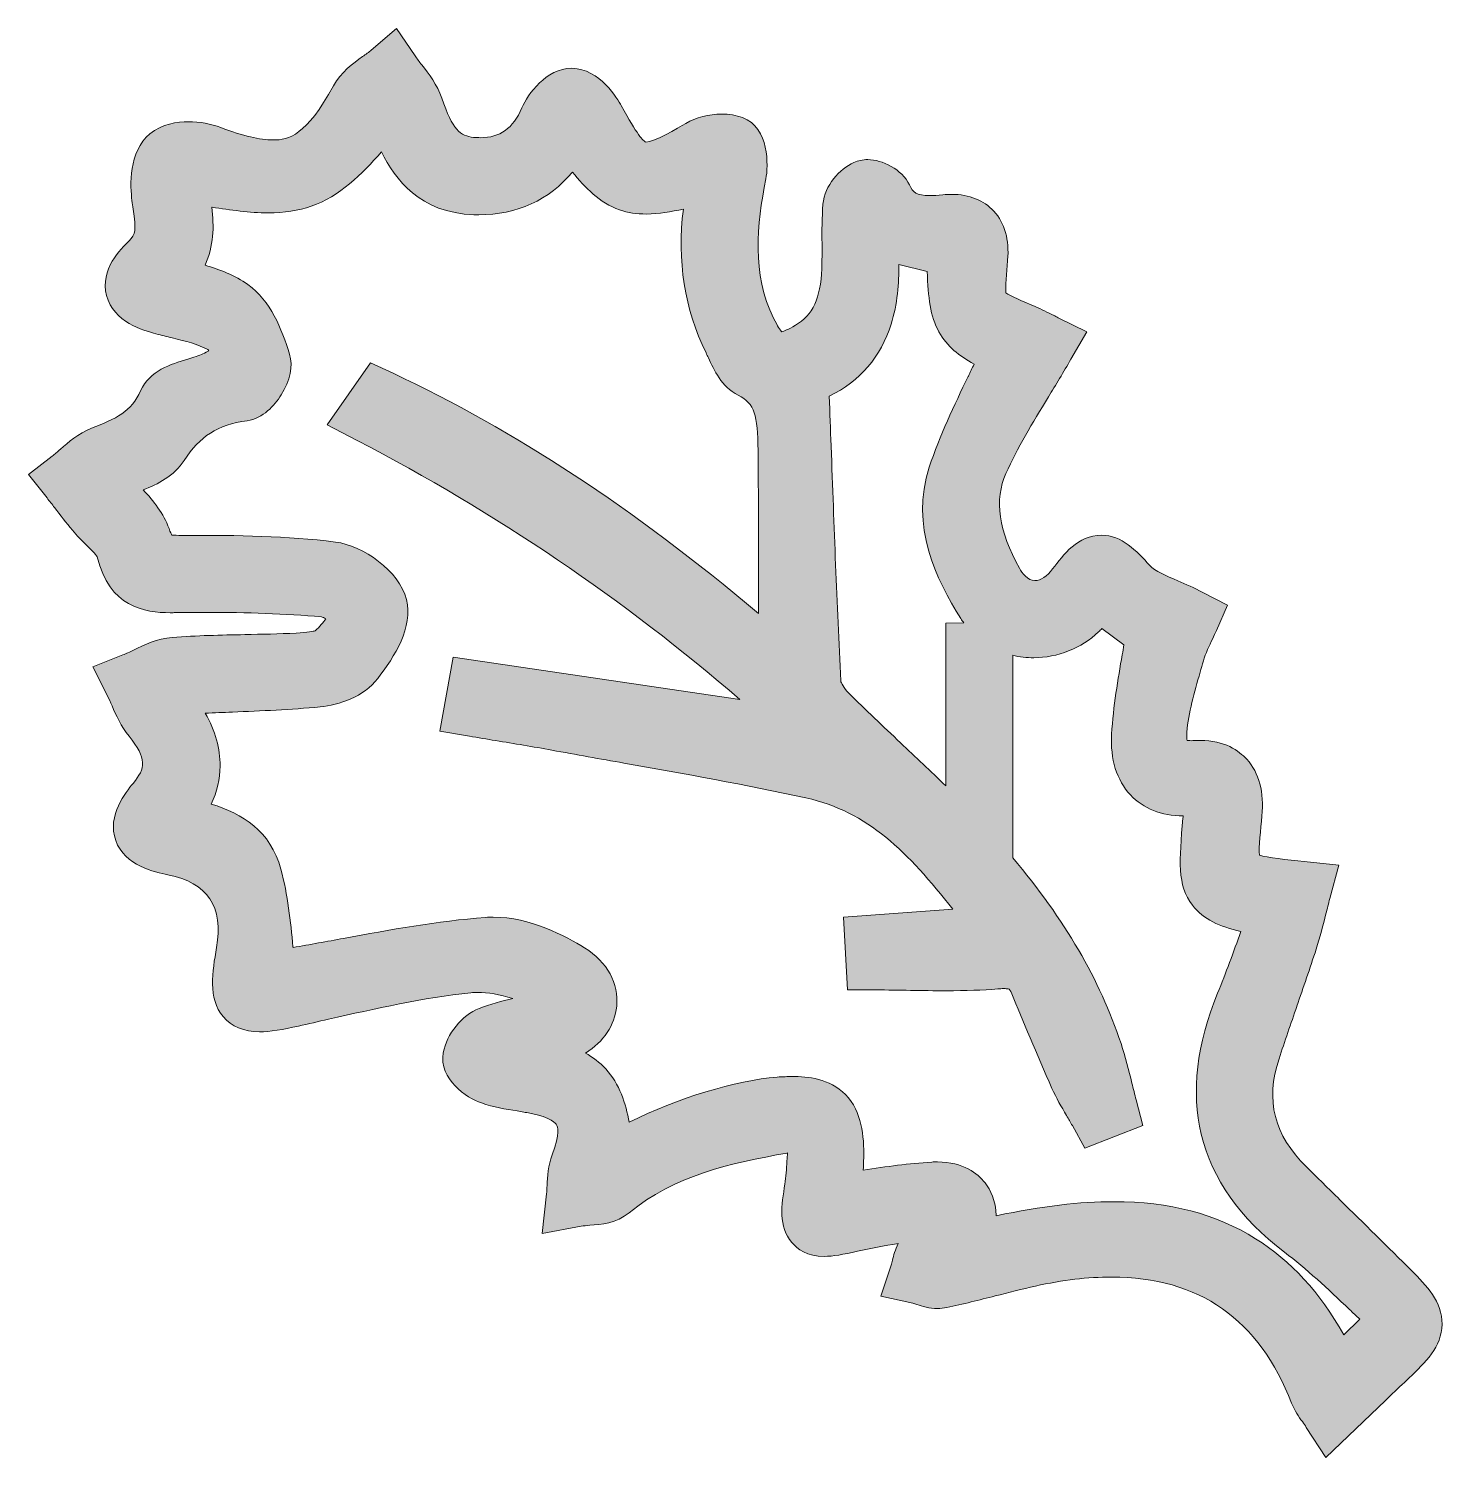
# Model space of a CAD drawing. Header units: inches. Extents: x 792 to 7891, y -1083 to 2748.
# Drawn here: x 5064 to 6019, y -1083 to -117 of the extents above; entities that cross this region are included whole.
import ezdxf

# ---------------------------------------------------------------- set-up
doc = ezdxf.new("R2010")
doc.units = ezdxf.units.IN
doc.header["$MEASUREMENT"] = 0
doc.layers.add('Layer 1', color=7, linetype='Continuous')

# ---------------------------------------------------------------- blocks, each defined once
blk = doc.blocks.new('block 5')
at = {"layer": 'Layer 1', "lineweight": 0}
for points, knots in [([(5998.31, -956.46), (5982.28, -940.4), (5965.85, -924.26), (5949.97, -908.66), (5949.97, -908.66), (5949.78, -908.46), (5949.78, -908.46), (5942.25, -901.07), (5934.72, -893.67), (5927.21, -886.26), (5905.32, -864.65), (5899.43, -841.48), (5908.69, -813.33), (5912.58, -801.52), (5916.72, -789.5), (5920.72, -777.88), (5920.72, -777.88), (5920.77, -777.74), (5920.77, -777.74), (5925.1, -765.16), (5929.58, -752.15), (5933.81, -739.21), (5936.43, -731.18), (5938.45, -723.13), (5940.39, -715.34), (5941.24, -711.97), (5942.11, -708.48), (5943.02, -705.06), (5943.02, -705.06), (5948.99, -682.5), (5948.99, -682.5), (5948.99, -682.5), (5925.78, -680.04), (5925.78, -680.04), (5913.98, -678.8), (5900.79, -677.41), (5895.43, -675.83), (5895.03, -670.51), (5896.24, -658.45), (5897.15, -649.31), (5898.77, -633.19), (5895.32, -620.3), (5886.91, -611), (5881.64, -605.17), (5871.91, -598.22), (5855.53, -598.22), (5854.21, -598.22), (5852.84, -598.27), (5851.47, -598.36), (5850.79, -598.4), (5850.14, -598.43), (5849.54, -598.43), (5848.13, -598.43), (5847.19, -598.31), (5846.61, -598.2), (5846.42, -597.23), (5846.24, -595.43), (5846.46, -592.68), (5847.47, -579.74), (5851.52, -565.76), (5855.44, -552.24), (5856.18, -549.67), (5856.93, -547.1), (5857.65, -544.54), (5859.07, -539.53), (5861.68, -534.12), (5863.77, -529.77), (5864.75, -527.73), (5865.68, -525.81), (5866.47, -523.99), (5866.47, -523.99), (5873.84, -506.89), (5873.84, -506.89), (5873.84, -506.89), (5857.31, -498.31), (5857.31, -498.31), (5851.35, -495.22), (5845.78, -492.81), (5840.38, -490.48), (5832.33, -487.01), (5824.73, -483.73), (5821.44, -480.13), (5812.26, -470.07), (5802.76, -459.67), (5788.67, -459.67), (5772.87, -459.67), (5763.02, -472.83), (5755.82, -482.44), (5752.07, -487.45), (5747.72, -490.33), (5743.87, -490.33), (5738.81, -490.33), (5735.14, -485.12), (5733.41, -482.02), (5719.29, -456.76), (5716.3, -435.81), (5724.27, -417.96), (5731.97, -400.69), (5742.14, -383.99), (5752.95, -366.23), (5757.93, -358.05), (5763.08, -349.58), (5768.17, -340.77), (5768.17, -340.77), (5778.87, -322.22), (5778.87, -322.22), (5778.87, -322.22), (5759.64, -312.81), (5759.64, -312.81), (5758.64, -312.32), (5757.52, -311.75), (5756.31, -311.13), (5756.31, -311.13), (5756.19, -311.07), (5756.19, -311.07), (5752.69, -309.28), (5748.34, -307.06), (5743.63, -305.05), (5735.88, -301.76), (5727.2, -298.07), (5724.18, -295.99), (5723.76, -292.3), (5724.61, -282.77), (5725.37, -274.26), (5725.37, -274.26), (5725.4, -273.97), (5725.4, -273.97), (5726.64, -260.08), (5723.53, -248.96), (5716.16, -240.9), (5709.31, -233.41), (5699.42, -229.46), (5687.54, -229.46), (5685.64, -229.46), (5683.64, -229.56), (5681.6, -229.76), (5678.08, -230.1), (5675.33, -230.26), (5672.95, -230.26), (5663.51, -230.26), (5661.48, -228.08), (5659.09, -223.11), (5653.94, -212.39), (5640.73, -205.99), (5630.93, -205.99), (5627.58, -205.99), (5624.39, -206.66), (5621.46, -207.98), (5611.96, -212.26), (5601.78, -223.31), (5600.69, -236.12), (5599.92, -245.24), (5599.98, -254.1), (5600.03, -262.71), (5600.06, -268.61), (5600.09, -274.19), (5599.87, -279.68), (5599.04, -299.81), (5593.88, -310.87), (5582.08, -317.87), (5577.12, -320.81), (5574.27, -321.88), (5572.89, -322.27), (5571.9, -321.17), (5570.02, -318.62), (5567.32, -313.16), (5552.41, -282.91), (5556, -250.05), (5562.1, -219.05), (5563.8, -210.44), (5564.54, -184.34), (5546.34, -177.59), (5542.08, -176.01), (5537.35, -175.21), (5532.26, -175.21), (5523.7, -175.21), (5514.88, -177.51), (5508.07, -181.53), (5502.76, -184.65), (5486.72, -194.11), (5481.04, -194.27), (5479.4, -193.54), (5475.1, -189.26), (5464.37, -169.4), (5462.12, -165.24), (5449.97, -144.51), (5431.17, -144.33), (5431.17, -144.33), (5430.96, -144.33), (5430.96, -144.33), (5413.63, -144.33), (5401.4, -161.82), (5397.35, -171.07), (5391.27, -184.97), (5382.61, -191.17), (5369.27, -191.17), (5367.81, -191.17), (5366.28, -191.09), (5364.71, -190.94), (5355.83, -190.09), (5350.36, -185.92), (5343.27, -164.57), (5340.18, -155.29), (5334.41, -147.95), (5329.77, -142.04), (5328.06, -139.86), (5326.44, -137.8), (5325.14, -135.9), (5325.14, -135.9), (5312.57, -117.48), (5312.57, -117.48), (5312.57, -117.48), (5295.62, -131.97), (5295.62, -131.97), (5294.02, -133.34), (5291.93, -134.84), (5289.71, -136.43), (5283.21, -141.07), (5275.13, -146.85), (5270.04, -156.13), (5251.51, -189.93), (5240.13, -192.73), (5229.16, -192.73), (5220.33, -192.73), (5209.12, -190.04), (5193.89, -184.27), (5187.5, -181.85), (5179.58, -180.46), (5172.16, -180.46), (5164.71, -180.46), (5154.12, -181.86), (5146.04, -188.54), (5131.49, -200.57), (5132.76, -224.13), (5133.98, -233.69), (5134.22, -235.61), (5134.5, -237.5), (5134.77, -239.38), (5136.83, -253.71), (5136.47, -256.51), (5132.02, -260.85), (5126.6, -266.12), (5112.22, -280.14), (5116.77, -297.78), (5121.41, -315.77), (5141.59, -321.29), (5150.2, -323.65), (5153.86, -324.65), (5157.49, -325.52), (5161.02, -326.38), (5170.23, -328.6), (5178.94, -330.71), (5185.32, -334.34), (5185.48, -334.52), (5185.68, -334.79), (5185.91, -335.14), (5184.72, -335.74), (5183.38, -336.42), (5181.86, -337.17), (5179.47, -338.35), (5175.31, -339.6), (5171.62, -340.71), (5160.16, -344.16), (5145.9, -348.45), (5139.81, -362.16), (5133.63, -376.08), (5123.13, -381.01), (5106.58, -387.47), (5097.74, -390.92), (5091.02, -396.86), (5085.62, -401.64), (5083.67, -403.36), (5081.83, -404.98), (5080.14, -406.28), (5080.14, -406.28), (5064.14, -418.59), (5064.14, -418.59), (5064.14, -418.59), (5076.59, -434.47), (5076.59, -434.47), (5078.3, -436.65), (5079.99, -438.83), (5081.69, -441.02), (5085.57, -446.02), (5089.58, -451.2), (5093.75, -456.29), (5096.75, -459.96), (5100.08, -463.22), (5103.02, -466.09), (5105.5, -468.52), (5109.61, -472.54), (5110.5, -474.31), (5118.56, -508.09), (5142.5, -512), (5159.83, -512), (5160.65, -512), (5161.5, -511.99), (5162.36, -511.97), (5169.87, -511.82), (5177.39, -511.75), (5184.72, -511.75), (5211.46, -511.75), (5237.43, -512.76), (5261.93, -514.77), (5262.61, -514.93), (5263.74, -515.42), (5265.01, -516.09), (5263.21, -518.63), (5260.76, -521.44), (5257.7, -524.16), (5256.4, -524.69), (5253.07, -525.35), (5244.77, -525.76), (5233.39, -526.31), (5221.65, -526.55), (5210.25, -526.79), (5194.24, -527.11), (5177.68, -527.45), (5161.19, -528.67), (5150.94, -529.43), (5142.12, -533.74), (5135.03, -537.2), (5132.45, -538.46), (5130.02, -539.66), (5127.84, -540.53), (5127.84, -540.53), (5107.63, -548.62), (5107.63, -548.62), (5107.63, -548.62), (5117.4, -568.07), (5117.4, -568.07), (5118.42, -570.1), (5119.42, -572.38), (5120.49, -574.82), (5123.33, -581.32), (5126.55, -588.68), (5131.99, -595.45), (5144.17, -610.59), (5143.3, -616.96), (5134.74, -627.3), (5129.88, -633.17), (5116.95, -648.79), (5122.99, -665.84), (5129.11, -683.11), (5149.5, -687.22), (5158.21, -688.98), (5185.13, -694.4), (5195.88, -710.5), (5191.09, -738.21), (5188.32, -754.27), (5185.17, -772.47), (5195.55, -784.79), (5201.29, -791.61), (5209.53, -795.06), (5220.1, -795.06), (5227.24, -795.06), (5235.79, -793.5), (5246.43, -791.14), (5253.15, -789.66), (5259.88, -788.14), (5266.61, -786.61), (5266.61, -786.61), (5266.76, -786.58), (5266.76, -786.58), (5298.28, -779.45), (5330.87, -772.07), (5362.74, -768.68), (5364.23, -768.53), (5365.81, -768.45), (5367.44, -768.45), (5374.32, -768.45), (5382.2, -769.8), (5391.25, -772.56), (5383.81, -774.37), (5376.14, -776.3), (5368.39, -779.34), (5356.75, -783.9), (5346.59, -796.45), (5344.24, -809.19), (5340.95, -827.01), (5360.16, -839.73), (5369.98, -843.1), (5378.28, -845.95), (5386.33, -847.26), (5394.11, -848.53), (5397.16, -849.03), (5400.03, -849.5), (5402.8, -850.05), (5417.38, -852.91), (5420.35, -857.09), (5420.8, -857.9), (5421.26, -858.73), (5423.29, -863.61), (5417.79, -878.04), (5414.95, -885.52), (5414.61, -892.88), (5414.33, -898.8), (5414.23, -900.86), (5414.14, -902.81), (5413.95, -904.45), (5413.95, -904.45), (5410.96, -931.24), (5410.96, -931.24), (5410.96, -931.24), (5437.47, -926.34), (5437.47, -926.34), (5438.89, -926.07), (5440.98, -925.92), (5443.2, -925.75), (5450.8, -925.18), (5461.21, -924.4), (5469.8, -917.31), (5500.2, -892.18), (5537.62, -883.87), (5576.5, -876.94), (5576.57, -876.93), (5576.64, -876.92), (5576.7, -876.9), (5576.58, -878.68), (5576.48, -880.46), (5576.38, -882.26), (5576.06, -887.82), (5575.76, -893.08), (5574.98, -897.89), (5572.71, -911.98), (5570.36, -926.55), (5579.62, -937.42), (5583.24, -941.67), (5589.98, -946.74), (5601.55, -946.74), (5607.52, -946.74), (5614.28, -945.47), (5623.92, -943.26), (5632.86, -941.22), (5642.14, -939.56), (5651.43, -938.06), (5649.45, -942.17), (5648.41, -946.15), (5647.6, -949.28), (5647.27, -950.54), (5646.96, -951.73), (5646.68, -952.59), (5646.68, -952.59), (5639.69, -973.69), (5639.69, -973.69), (5639.69, -973.69), (5661.4, -978.42), (5661.4, -978.42), (5661.98, -978.55), (5663.14, -978.92), (5664.17, -979.25), (5667.69, -980.38), (5672.51, -981.93), (5678.14, -981.93), (5680.21, -981.93), (5682.26, -981.72), (5684.23, -981.3), (5695.28, -978.94), (5706.24, -976.16), (5716.89, -973.45), (5725.9, -971.17), (5735.21, -968.8), (5744.29, -966.78), (5762.47, -962.74), (5779.73, -960.69), (5795.6, -960.69), (5854.62, -960.69), (5895.55, -989.36), (5917.23, -1045.92), (5919.19, -1051.02), (5921.98, -1054.92), (5924.46, -1058.36), (5925.4, -1059.68), (5926.3, -1060.93), (5927.14, -1062.23), (5927.14, -1062.23), (5940.26, -1082.51), (5940.26, -1082.51), (5940.26, -1082.51), (5970.69, -1053.47), (5970.69, -1053.47), (5979.62, -1044.93), (5988.06, -1036.87), (5996.54, -1028.84), (6007.41, -1018.54), (6018.65, -1007.89), (6018.86, -992.54), (6019.07, -977.26), (6008.04, -966.21), (5998.31, -956.46)], [0, 0, 0, 0, 1, 1, 1, 2, 2, 2, 3, 3, 3, 4, 4, 4, 5, 5, 5, 6, 6, 6, 7, 7, 7, 8, 8, 8, 9, 9, 9, 10, 10, 10, 11, 11, 11, 12, 12, 12, 13, 13, 13, 14, 14, 14, 15, 15, 15, 16, 16, 16, 17, 17, 17, 18, 18, 18, 19, 19, 19, 20, 20, 20, 21, 21, 21, 22, 22, 22, 23, 23, 23, 24, 24, 24, 25, 25, 25, 26, 26, 26, 27, 27, 27, 28, 28, 28, 29, 29, 29, 30, 30, 30, 31, 31, 31, 32, 32, 32, 33, 33, 33, 34, 34, 34, 35, 35, 35, 36, 36, 36, 37, 37, 37, 38, 38, 38, 39, 39, 39, 40, 40, 40, 41, 41, 41, 42, 42, 42, 43, 43, 43, 44, 44, 44, 45, 45, 45, 46, 46, 46, 47, 47, 47, 48, 48, 48, 49, 49, 49, 50, 50, 50, 51, 51, 51, 52, 52, 52, 53, 53, 53, 54, 54, 54, 55, 55, 55, 56, 56, 56, 57, 57, 57, 58, 58, 58, 59, 59, 59, 60, 60, 60, 61, 61, 61, 62, 62, 62, 63, 63, 63, 64, 64, 64, 65, 65, 65, 66, 66, 66, 67, 67, 67, 68, 68, 68, 69, 69, 69, 70, 70, 70, 71, 71, 71, 72, 72, 72, 73, 73, 73, 74, 74, 74, 75, 75, 75, 76, 76, 76, 77, 77, 77, 78, 78, 78, 79, 79, 79, 80, 80, 80, 81, 81, 81, 82, 82, 82, 83, 83, 83, 84, 84, 84, 85, 85, 85, 86, 86, 86, 87, 87, 87, 88, 88, 88, 89, 89, 89, 90, 90, 90, 91, 91, 91, 92, 92, 92, 93, 93, 93, 94, 94, 94, 95, 95, 95, 96, 96, 96, 97, 97, 97, 98, 98, 98, 99, 99, 99, 100, 100, 100, 101, 101, 101, 102, 102, 102, 103, 103, 103, 104, 104, 104, 105, 105, 105, 106, 106, 106, 107, 107, 107, 108, 108, 108, 109, 109, 109, 110, 110, 110, 111, 111, 111, 112, 112, 112, 113, 113, 113, 114, 114, 114, 115, 115, 115, 116, 116, 116, 117, 117, 117, 118, 118, 118, 119, 119, 119, 120, 120, 120, 121, 121, 121, 122, 122, 122, 123, 123, 123, 124, 124, 124, 125, 125, 125, 126, 126, 126, 127, 127, 127, 128, 128, 128, 129, 129, 129, 130, 130, 130, 131, 131, 131, 132, 132, 132, 133, 133, 133, 134, 134, 134, 135, 135, 135, 136, 136, 136, 137, 137, 137, 138, 138, 138, 139, 139, 139, 140, 140, 140, 141, 141, 141, 142, 142, 142, 143, 143, 143, 144, 144, 144, 145, 145, 145, 146, 146, 146, 147, 147, 147, 148, 148, 148, 149, 149, 149, 150, 150, 150, 151, 151, 151, 152, 152, 152, 153, 153, 153, 154, 154, 154, 155, 155, 155, 156, 156, 156, 157, 157, 157, 158, 158, 158, 159, 159, 159, 160, 160, 160, 161, 161, 161, 162, 162, 162, 163, 163, 163, 163]), ([(5615.83, -837.5), (5605.05, -826.54), (5590.21, -825.27), (5579.99, -825.27), (5576.86, -825.27), (5573.51, -825.4), (5569.75, -825.67), (5542.08, -827.66), (5502.06, -840.05), (5469.85, -856.17), (5467.4, -843.62), (5463.39, -830.21), (5453.92, -820.11), (5449.84, -815.76), (5445.22, -812.27), (5440.39, -809.38), (5452.45, -801.84), (5460.06, -790.61), (5461.35, -777.84), (5462.93, -762.29), (5455.04, -747.9), (5439.71, -738.36), (5427.26, -730.61), (5402.69, -717.6), (5378, -717.6), (5376.23, -717.6), (5374.47, -717.67), (5372.77, -717.8), (5340.32, -720.28), (5308.13, -726.21), (5276.91, -731.96), (5265.7, -734.02), (5254.1, -736.16), (5242.76, -738.08), (5242.75, -737.94), (5242.73, -737.8), (5242.72, -737.67), (5241.01, -720.45), (5239.25, -702.65), (5234.53, -685.29), (5227.41, -659.09), (5208.66, -647.8), (5187.53, -641.24), (5191.39, -632.94), (5193.39, -624.35), (5193.49, -615.59), (5193.62, -603.81), (5190.33, -592.02), (5183.47, -579.88), (5189.55, -579.6), (5195.67, -579.35), (5201.63, -579.1), (5201.63, -579.1), (5201.8, -579.1), (5201.8, -579.1), (5221.18, -578.3), (5241.23, -577.48), (5261.11, -575.61), (5273.73, -574.42), (5290.56, -568.77), (5299.95, -556.48), (5311.44, -541.46), (5324.03, -521.81), (5319.36, -503.12), (5314.53, -483.77), (5290.06, -466.66), (5271.4, -464.29), (5238.45, -460.11), (5205.21, -459.76), (5171.22, -459.76), (5171.22, -459.76), (5167.15, -459.76), (5167.15, -459.76), (5165.39, -459.76), (5162.31, -459.76), (5160.87, -459.55), (5160.53, -458.97), (5159.93, -457.72), (5158.99, -455.14), (5155.26, -444.94), (5148.61, -436.53), (5141.58, -429.09), (5151.19, -425.08), (5162.48, -419.88), (5169.31, -409.12), (5179.6, -392.92), (5191.88, -385.16), (5211.69, -382.33), (5222.59, -380.78), (5230.21, -372.03), (5234.69, -364.96), (5240.95, -355.09), (5242.92, -345.57), (5240.4, -337.43), (5235.1, -320.28), (5227.63, -301.28), (5212.33, -290.42), (5203.45, -284.1), (5193.45, -280.34), (5183.33, -277.31), (5189.14, -264.49), (5189.55, -251.2), (5187.88, -238.12), (5187.94, -238.13), (5187.99, -238.14), (5188.05, -238.15), (5200.51, -240.01), (5213.39, -241.93), (5225.96, -241.93), (5236.89, -241.93), (5246.39, -240.48), (5255.02, -237.5), (5274.49, -230.79), (5288.9, -215.91), (5302.54, -200.74), (5311.56, -219.36), (5328.48, -242.04), (5364.94, -243.19), (5366.02, -243.23), (5367.1, -243.24), (5368.18, -243.24), (5394.11, -243.24), (5415.73, -233.31), (5431.45, -214.36), (5439.93, -224.91), (5449.82, -235.18), (5463.33, -239.88), (5468.9, -241.82), (5474.83, -242.76), (5481.46, -242.76), (5489.8, -242.76), (5498.16, -241.23), (5506.38, -239.36), (5502.02, -274.21), (5507.15, -306.86), (5521.68, -336.54), (5522.21, -337.61), (5522.72, -338.74), (5523.28, -339.94), (5527.04, -348.1), (5532.19, -359.29), (5543.31, -365), (5554.81, -370.92), (5556.52, -378.32), (5556.8, -402.54), (5556.8, -402.54), (5556.82, -404.32), (5556.82, -404.32), (5557.27, -440.03), (5557.18, -476.49), (5557.09, -511.75), (5557.09, -511.75), (5557.09, -512.26), (5557.09, -512.46), (5471.6, -440.8), (5392.76, -389.02), (5310.37, -350.31), (5310.37, -350.31), (5295.1, -343.13), (5295.1, -343.13), (5295.1, -343.13), (5265.85, -385.13), (5265.85, -385.13), (5265.85, -385.13), (5286.04, -395.63), (5286.04, -395.63), (5379.93, -444.45), (5466.74, -503.26), (5544.54, -570.68), (5544.54, -570.68), (5350.91, -542.04), (5350.91, -542.04), (5350.91, -542.04), (5341.91, -592.05), (5341.91, -592.05), (5341.91, -592.05), (5361.85, -595.41), (5361.85, -595.41), (5367.74, -596.41), (5373.64, -597.38), (5379.54, -598.35), (5392.04, -600.41), (5404.97, -602.53), (5417.59, -604.85), (5433.9, -607.85), (5450.33, -610.76), (5466.21, -613.58), (5506.7, -620.76), (5548.57, -628.18), (5589.19, -637.09), (5630.97, -646.26), (5658.14, -673.8), (5688.41, -712.33), (5688.41, -712.33), (5614.63, -717.54), (5614.63, -717.54), (5614.63, -717.54), (5617.33, -766.78), (5617.33, -766.78), (5617.33, -766.78), (5636.26, -766.78), (5636.26, -766.78), (5644.05, -766.78), (5652.05, -766.92), (5659.82, -767.05), (5667.72, -767.19), (5675.89, -767.33), (5684, -767.33), (5697.41, -767.33), (5708.43, -766.94), (5718.69, -766.09), (5720.16, -765.96), (5721.44, -765.9), (5722.6, -765.9), (5724.14, -765.9), (5725.12, -766), (5725.72, -766.09), (5726.32, -766.19), (5726.52, -766.29), (5726.53, -766.29), (5726.56, -766.31), (5727.17, -766.85), (5728.24, -769.45), (5735.43, -786.95), (5745.02, -810.01), (5755.33, -833.24), (5758.28, -839.88), (5761.75, -845.77), (5765.11, -851.48), (5765.11, -851.48), (5765.17, -851.58), (5765.17, -851.58), (5766.56, -853.94), (5767.88, -856.17), (5769.11, -858.39), (5769.11, -858.39), (5777.57, -873.54), (5777.57, -873.54), (5777.57, -873.54), (5816.82, -858.44), (5816.82, -858.44), (5816.82, -858.44), (5812.24, -841.1), (5812.24, -841.1), (5811.25, -837.36), (5810.3, -833.47), (5809.37, -829.71), (5807.22, -820.97), (5805.01, -811.94), (5801.98, -802.89), (5787.47, -759.56), (5764.07, -719.34), (5728.89, -677.51), (5728.89, -677.51), (5728.89, -540.78), (5728.89, -540.78), (5733.43, -541.85), (5738.16, -542.41), (5743, -542.41), (5759.16, -542.4), (5775.14, -536.05), (5786.84, -524.97), (5787.62, -524.23), (5788.36, -523.5), (5789.08, -522.76), (5789.08, -522.76), (5803.99, -533.72), (5803.99, -533.72), (5803.61, -535.91), (5803.22, -538.15), (5802.82, -540.42), (5799.98, -556.72), (5796.76, -575.2), (5795.65, -594), (5794.64, -610.93), (5799.05, -625.11), (5808.39, -635.02), (5817.14, -644.3), (5829.1, -649.08), (5843.95, -649.21), (5843.93, -649.46), (5843.84, -650.67), (5843.84, -650.67), (5841.25, -679.82), (5839.83, -695.88), (5850.25, -709.57), (5857.7, -719.35), (5868.67, -723.81), (5882.96, -727.35), (5877.97, -741.17), (5872.8, -755.42), (5867.24, -768.97), (5853.06, -803.54), (5849.34, -835.59), (5856.21, -864.24), (5863.42, -894.35), (5882.33, -921.14), (5912.4, -943.89), (5927.34, -955.18), (5941.39, -968.49), (5956.28, -982.58), (5958.55, -984.73), (5960.85, -986.91), (5963.2, -989.12), (5963.2, -989.12), (5952.42, -999.62), (5952.42, -999.62), (5936.33, -971.07), (5916.76, -949.78), (5892.86, -934.77), (5866.1, -917.96), (5834.81, -909.78), (5797.2, -909.78), (5774.23, -909.78), (5748.71, -912.81), (5717.7, -919.24), (5717.38, -908.98), (5713.77, -901.8), (5710.19, -897.15), (5705.19, -890.65), (5695.53, -882.91), (5677.97, -882.91), (5676.73, -882.91), (5675.46, -882.95), (5674.18, -883.03), (5658.56, -883.98), (5643.62, -886.11), (5627.91, -888.43), (5628.04, -885.71), (5628.14, -882.92), (5628.19, -880.13), (5628.44, -865.52), (5627.16, -849.03), (5615.83, -837.5)], [0, 0, 0, 0, 1, 1, 1, 2, 2, 2, 3, 3, 3, 4, 4, 4, 5, 5, 5, 6, 6, 6, 7, 7, 7, 8, 8, 8, 9, 9, 9, 10, 10, 10, 11, 11, 11, 12, 12, 12, 13, 13, 13, 14, 14, 14, 15, 15, 15, 16, 16, 16, 17, 17, 17, 18, 18, 18, 19, 19, 19, 20, 20, 20, 21, 21, 21, 22, 22, 22, 23, 23, 23, 24, 24, 24, 25, 25, 25, 26, 26, 26, 27, 27, 27, 28, 28, 28, 29, 29, 29, 30, 30, 30, 31, 31, 31, 32, 32, 32, 33, 33, 33, 34, 34, 34, 35, 35, 35, 36, 36, 36, 37, 37, 37, 38, 38, 38, 39, 39, 39, 40, 40, 40, 41, 41, 41, 42, 42, 42, 43, 43, 43, 44, 44, 44, 45, 45, 45, 46, 46, 46, 47, 47, 47, 48, 48, 48, 49, 49, 49, 50, 50, 50, 51, 51, 51, 52, 52, 52, 53, 53, 53, 54, 54, 54, 55, 55, 55, 56, 56, 56, 57, 57, 57, 58, 58, 58, 59, 59, 59, 60, 60, 60, 61, 61, 61, 62, 62, 62, 63, 63, 63, 64, 64, 64, 65, 65, 65, 66, 66, 66, 67, 67, 67, 68, 68, 68, 69, 69, 69, 70, 70, 70, 71, 71, 71, 72, 72, 72, 73, 73, 73, 74, 74, 74, 75, 75, 75, 76, 76, 76, 77, 77, 77, 78, 78, 78, 79, 79, 79, 80, 80, 80, 81, 81, 81, 82, 82, 82, 83, 83, 83, 84, 84, 84, 85, 85, 85, 86, 86, 86, 87, 87, 87, 88, 88, 88, 89, 89, 89, 90, 90, 90, 91, 91, 91, 92, 92, 92, 93, 93, 93, 94, 94, 94, 95, 95, 95, 96, 96, 96, 97, 97, 97, 98, 98, 98, 99, 99, 99, 100, 100, 100, 101, 101, 101, 102, 102, 102, 103, 103, 103, 104, 104, 104, 105, 105, 105, 106, 106, 106, 107, 107, 107, 108, 108, 108, 109, 109, 109, 110, 110, 110, 111, 111, 111, 111]), ([(5693.79, -515.96), (5694.42, -516.98), (5695.09, -517.97), (5695.79, -518.93), (5695.79, -518.93), (5683.57, -519.07), (5683.57, -519.07), (5683.57, -519.07), (5683.57, -628.97), (5683.57, -628.97), (5673.43, -619.02), (5663.12, -609.31), (5653.06, -599.83), (5641.42, -588.86), (5629.39, -577.52), (5617.97, -566.14), (5614.89, -563.07), (5612.94, -559.3), (5612.68, -557.98), (5610.1, -505.72), (5608.2, -454.2), (5606.18, -399.63), (5606.18, -399.63), (5606.17, -399.19), (5606.17, -399.19), (5605.76, -388.14), (5605.35, -377.03), (5604.93, -365.85), (5625.77, -355.48), (5639.81, -339.12), (5646.72, -317.13), (5650.97, -303.59), (5652.04, -289.36), (5652, -276.72), (5652, -276.72), (5671.09, -281.51), (5671.09, -281.51), (5671.78, -299.37), (5673.08, -311.62), (5678.99, -322.32), (5684.49, -332.28), (5692.67, -338.45), (5702.75, -344.15), (5701.46, -346.85), (5700.16, -349.53), (5698.89, -352.17), (5698.89, -352.17), (5698.79, -352.38), (5698.79, -352.38), (5689.33, -372), (5679.54, -392.29), (5672.49, -413.76), (5659.4, -453.6), (5677, -489.31), (5693.79, -515.96)], [0, 0, 0, 0, 1, 1, 1, 2, 2, 2, 3, 3, 3, 4, 4, 4, 5, 5, 5, 6, 6, 6, 7, 7, 7, 8, 8, 8, 9, 9, 9, 10, 10, 10, 11, 11, 11, 12, 12, 12, 13, 13, 13, 14, 14, 14, 15, 15, 15, 16, 16, 16, 17, 17, 17, 18, 18, 18, 18])]:
    blk.add_open_spline(points, degree=3, knots=knots, dxfattribs=at)

msp = doc.modelspace()

# ---------------------------------------------------------------- hatches: boundary and pattern name
at = {"layer": 'Layer 1', "true_color": 0xcd7e2e}
h = msp.add_hatch(color=32, dxfattribs=at)
h.dxf.hatch_style = 2
edge = h.paths.add_edge_path()
edge.add_spline(control_points=[(5998.31, -956.46), (5982.28, -940.4), (5965.85, -924.26), (5949.97, -908.66), (5949.97, -908.66), (5949.78, -908.46), (5949.78, -908.46), (5942.25, -901.07), (5934.72, -893.67), (5927.21, -886.26), (5905.32, -864.65), (5899.43, -841.48), (5908.69, -813.33), (5912.58, -801.52), (5916.72, -789.5), (5920.72, -777.88), (5920.72, -777.88), (5920.77, -777.74), (5920.77, -777.74), (5925.1, -765.16), (5929.58, -752.15), (5933.81, -739.21), (5936.43, -731.18), (5938.45, -723.13), (5940.39, -715.34), (5941.24, -711.97), (5942.11, -708.48), (5943.02, -705.06), (5943.02, -705.06), (5948.99, -682.5), (5948.99, -682.5), (5948.99, -682.5), (5925.78, -680.04), (5925.78, -680.04), (5913.98, -678.8), (5900.79, -677.41), (5895.43, -675.83), (5895.03, -670.51), (5896.24, -658.45), (5897.15, -649.31), (5898.77, -633.19), (5895.32, -620.3), (5886.91, -611), (5881.64, -605.17), (5871.91, -598.22), (5855.53, -598.22), (5854.21, -598.22), (5852.84, -598.27), (5851.47, -598.36), (5850.79, -598.4), (5850.14, -598.43), (5849.54, -598.43), (5848.13, -598.43), (5847.19, -598.31), (5846.61, -598.2), (5846.42, -597.23), (5846.24, -595.43), (5846.46, -592.68), (5847.47, -579.74), (5851.52, -565.76), (5855.44, -552.24), (5856.18, -549.67), (5856.93, -547.1), (5857.65, -544.54), (5859.07, -539.53), (5861.68, -534.12), (5863.77, -529.77), (5864.75, -527.73), (5865.68, -525.81), (5866.47, -523.99), (5866.47, -523.99), (5873.84, -506.89), (5873.84, -506.89), (5873.84, -506.89), (5857.31, -498.31), (5857.31, -498.31), (5851.35, -495.22), (5845.78, -492.81), (5840.38, -490.48), (5832.33, -487.01), (5824.73, -483.73), (5821.44, -480.13), (5812.26, -470.07), (5802.76, -459.67), (5788.67, -459.67), (5772.87, -459.67), (5763.02, -472.83), (5755.82, -482.44), (5752.07, -487.45), (5747.72, -490.33), (5743.87, -490.33), (5738.81, -490.33), (5735.14, -485.12), (5733.41, -482.02), (5719.29, -456.76), (5716.3, -435.81), (5724.27, -417.96), (5731.97, -400.69), (5742.14, -383.99), (5752.95, -366.23), (5757.93, -358.05), (5763.08, -349.58), (5768.17, -340.77), (5768.17, -340.77), (5778.87, -322.22), (5778.87, -322.22), (5778.87, -322.22), (5759.64, -312.81), (5759.64, -312.81), (5758.64, -312.32), (5757.52, -311.75), (5756.31, -311.13), (5756.31, -311.13), (5756.19, -311.07), (5756.19, -311.07), (5752.69, -309.28), (5748.34, -307.06), (5743.63, -305.05), (5735.88, -301.76), (5727.2, -298.07), (5724.18, -295.99), (5723.76, -292.3), (5724.61, -282.77), (5725.37, -274.26), (5725.37, -274.26), (5725.4, -273.97), (5725.4, -273.97), (5726.64, -260.08), (5723.53, -248.96), (5716.16, -240.9), (5709.31, -233.41), (5699.42, -229.46), (5687.54, -229.46), (5685.64, -229.46), (5683.64, -229.56), (5681.6, -229.76), (5678.08, -230.1), (5675.33, -230.26), (5672.95, -230.26), (5663.51, -230.26), (5661.48, -228.08), (5659.09, -223.11), (5653.94, -212.39), (5640.73, -205.99), (5630.93, -205.99), (5627.58, -205.99), (5624.39, -206.66), (5621.46, -207.98), (5611.96, -212.26), (5601.78, -223.31), (5600.69, -236.12), (5599.92, -245.24), (5599.98, -254.1), (5600.03, -262.71), (5600.06, -268.61), (5600.09, -274.19), (5599.87, -279.68), (5599.04, -299.81), (5593.88, -310.87), (5582.08, -317.87), (5577.12, -320.81), (5574.27, -321.88), (5572.89, -322.27), (5571.9, -321.17), (5570.02, -318.62), (5567.32, -313.16), (5552.41, -282.91), (5556, -250.05), (5562.1, -219.05), (5563.8, -210.44), (5564.54, -184.34), (5546.34, -177.59), (5542.08, -176.01), (5537.35, -175.21), (5532.26, -175.21), (5523.7, -175.21), (5514.88, -177.51), (5508.07, -181.53), (5502.76, -184.65), (5486.72, -194.11), (5481.04, -194.27), (5479.4, -193.54), (5475.1, -189.26), (5464.37, -169.4), (5462.12, -165.24), (5449.97, -144.51), (5431.17, -144.33), (5431.17, -144.33), (5430.96, -144.33), (5430.96, -144.33), (5413.63, -144.33), (5401.4, -161.82), (5397.35, -171.07), (5391.27, -184.97), (5382.61, -191.17), (5369.27, -191.17), (5367.81, -191.17), (5366.28, -191.09), (5364.71, -190.94), (5355.83, -190.09), (5350.36, -185.92), (5343.27, -164.57), (5340.18, -155.29), (5334.41, -147.95), (5329.77, -142.04), (5328.06, -139.86), (5326.44, -137.8), (5325.14, -135.9), (5325.14, -135.9), (5312.57, -117.48), (5312.57, -117.48), (5312.57, -117.48), (5295.62, -131.97), (5295.62, -131.97), (5294.02, -133.34), (5291.93, -134.84), (5289.71, -136.43), (5283.21, -141.07), (5275.13, -146.85), (5270.04, -156.13), (5251.51, -189.93), (5240.13, -192.73), (5229.16, -192.73), (5220.33, -192.73), (5209.12, -190.04), (5193.89, -184.27), (5187.5, -181.85), (5179.58, -180.46), (5172.16, -180.46), (5164.71, -180.46), (5154.12, -181.86), (5146.04, -188.54), (5131.49, -200.57), (5132.76, -224.13), (5133.98, -233.69), (5134.22, -235.61), (5134.5, -237.5), (5134.77, -239.38), (5136.83, -253.71), (5136.47, -256.51), (5132.02, -260.85), (5126.6, -266.12), (5112.22, -280.14), (5116.77, -297.78), (5121.41, -315.77), (5141.59, -321.29), (5150.2, -323.65), (5153.86, -324.65), (5157.49, -325.52), (5161.02, -326.38), (5170.23, -328.6), (5178.94, -330.71), (5185.32, -334.34), (5185.48, -334.52), (5185.68, -334.79), (5185.91, -335.14), (5184.72, -335.74), (5183.38, -336.42), (5181.86, -337.17), (5179.47, -338.35), (5175.31, -339.6), (5171.62, -340.71), (5160.16, -344.16), (5145.9, -348.45), (5139.81, -362.16), (5133.63, -376.08), (5123.13, -381.01), (5106.58, -387.47), (5097.74, -390.92), (5091.02, -396.86), (5085.62, -401.64), (5083.67, -403.36), (5081.83, -404.98), (5080.14, -406.28), (5080.14, -406.28), (5064.14, -418.59), (5064.14, -418.59), (5064.14, -418.59), (5076.59, -434.47), (5076.59, -434.47), (5078.3, -436.65), (5079.99, -438.83), (5081.69, -441.02), (5085.57, -446.02), (5089.58, -451.2), (5093.75, -456.29), (5096.75, -459.96), (5100.08, -463.22), (5103.02, -466.09), (5105.5, -468.52), (5109.61, -472.54), (5110.5, -474.31), (5118.56, -508.09), (5142.5, -512), (5159.83, -512), (5160.65, -512), (5161.5, -511.99), (5162.36, -511.97), (5169.87, -511.82), (5177.39, -511.75), (5184.72, -511.75), (5211.46, -511.75), (5237.43, -512.76), (5261.93, -514.77), (5262.61, -514.93), (5263.74, -515.42), (5265.01, -516.09), (5263.21, -518.63), (5260.76, -521.44), (5257.7, -524.16), (5256.4, -524.69), (5253.07, -525.35), (5244.77, -525.76), (5233.39, -526.31), (5221.65, -526.55), (5210.25, -526.79), (5194.24, -527.11), (5177.68, -527.45), (5161.19, -528.67), (5150.94, -529.43), (5142.12, -533.74), (5135.03, -537.2), (5132.45, -538.46), (5130.02, -539.66), (5127.84, -540.53), (5127.84, -540.53), (5107.63, -548.62), (5107.63, -548.62), (5107.63, -548.62), (5117.4, -568.07), (5117.4, -568.07), (5118.42, -570.1), (5119.42, -572.38), (5120.49, -574.82), (5123.33, -581.32), (5126.55, -588.68), (5131.99, -595.45), (5144.17, -610.59), (5143.3, -616.96), (5134.74, -627.3), (5129.88, -633.17), (5116.95, -648.79), (5122.99, -665.84), (5129.11, -683.11), (5149.5, -687.22), (5158.21, -688.98), (5185.13, -694.4), (5195.88, -710.5), (5191.09, -738.21), (5188.32, -754.27), (5185.17, -772.47), (5195.55, -784.79), (5201.29, -791.61), (5209.53, -795.06), (5220.1, -795.06), (5227.24, -795.06), (5235.79, -793.5), (5246.43, -791.14), (5253.15, -789.66), (5259.88, -788.14), (5266.61, -786.61), (5266.61, -786.61), (5266.76, -786.58), (5266.76, -786.58), (5298.28, -779.45), (5330.87, -772.07), (5362.74, -768.68), (5364.23, -768.53), (5365.81, -768.45), (5367.44, -768.45), (5374.32, -768.45), (5382.2, -769.8), (5391.25, -772.56), (5383.81, -774.37), (5376.14, -776.3), (5368.39, -779.34), (5356.75, -783.9), (5346.59, -796.45), (5344.24, -809.19), (5340.95, -827.01), (5360.16, -839.73), (5369.98, -843.1), (5378.28, -845.95), (5386.33, -847.26), (5394.11, -848.53), (5397.16, -849.03), (5400.03, -849.5), (5402.8, -850.05), (5417.38, -852.91), (5420.35, -857.09), (5420.8, -857.9), (5421.26, -858.73), (5423.29, -863.61), (5417.79, -878.04), (5414.95, -885.52), (5414.61, -892.88), (5414.33, -898.8), (5414.23, -900.86), (5414.14, -902.81), (5413.95, -904.45), (5413.95, -904.45), (5410.96, -931.24), (5410.96, -931.24), (5410.96, -931.24), (5437.47, -926.34), (5437.47, -926.34), (5438.89, -926.07), (5440.98, -925.92), (5443.2, -925.75), (5450.8, -925.18), (5461.21, -924.4), (5469.8, -917.31), (5500.2, -892.18), (5537.62, -883.87), (5576.5, -876.94), (5576.57, -876.93), (5576.64, -876.92), (5576.7, -876.9), (5576.58, -878.68), (5576.48, -880.46), (5576.38, -882.26), (5576.06, -887.82), (5575.76, -893.08), (5574.98, -897.89), (5572.71, -911.98), (5570.36, -926.55), (5579.62, -937.42), (5583.24, -941.67), (5589.98, -946.74), (5601.55, -946.74), (5607.52, -946.74), (5614.28, -945.47), (5623.92, -943.26), (5632.86, -941.22), (5642.14, -939.56), (5651.43, -938.06), (5649.45, -942.17), (5648.41, -946.15), (5647.6, -949.28), (5647.27, -950.54), (5646.96, -951.73), (5646.68, -952.59), (5646.68, -952.59), (5639.69, -973.69), (5639.69, -973.69), (5639.69, -973.69), (5661.4, -978.42), (5661.4, -978.42), (5661.98, -978.55), (5663.14, -978.92), (5664.17, -979.25), (5667.69, -980.38), (5672.51, -981.93), (5678.14, -981.93), (5680.21, -981.93), (5682.26, -981.72), (5684.23, -981.3), (5695.28, -978.94), (5706.24, -976.16), (5716.89, -973.45), (5725.9, -971.17), (5735.21, -968.8), (5744.29, -966.78), (5762.47, -962.74), (5779.73, -960.69), (5795.6, -960.69), (5854.62, -960.69), (5895.55, -989.36), (5917.23, -1045.92), (5919.19, -1051.02), (5921.98, -1054.92), (5924.46, -1058.36), (5925.4, -1059.68), (5926.3, -1060.93), (5927.14, -1062.23), (5927.14, -1062.23), (5940.26, -1082.51), (5940.26, -1082.51), (5940.26, -1082.51), (5970.69, -1053.47), (5970.69, -1053.47), (5979.62, -1044.93), (5988.06, -1036.87), (5996.54, -1028.84), (6007.41, -1018.54), (6018.65, -1007.89), (6018.86, -992.54), (6019.07, -977.26), (6008.04, -966.21), (5998.31, -956.46)], knot_values=[0, 0, 0, 0, 1, 1, 1, 2, 2, 2, 3, 3, 3, 4, 4, 4, 5, 5, 5, 6, 6, 6, 7, 7, 7, 8, 8, 8, 9, 9, 9, 10, 10, 10, 11, 11, 11, 12, 12, 12, 13, 13, 13, 14, 14, 14, 15, 15, 15, 16, 16, 16, 17, 17, 17, 18, 18, 18, 19, 19, 19, 20, 20, 20, 21, 21, 21, 22, 22, 22, 23, 23, 23, 24, 24, 24, 25, 25, 25, 26, 26, 26, 27, 27, 27, 28, 28, 28, 29, 29, 29, 30, 30, 30, 31, 31, 31, 32, 32, 32, 33, 33, 33, 34, 34, 34, 35, 35, 35, 36, 36, 36, 37, 37, 37, 38, 38, 38, 39, 39, 39, 40, 40, 40, 41, 41, 41, 42, 42, 42, 43, 43, 43, 44, 44, 44, 45, 45, 45, 46, 46, 46, 47, 47, 47, 48, 48, 48, 49, 49, 49, 50, 50, 50, 51, 51, 51, 52, 52, 52, 53, 53, 53, 54, 54, 54, 55, 55, 55, 56, 56, 56, 57, 57, 57, 58, 58, 58, 59, 59, 59, 60, 60, 60, 61, 61, 61, 62, 62, 62, 63, 63, 63, 64, 64, 64, 65, 65, 65, 66, 66, 66, 67, 67, 67, 68, 68, 68, 69, 69, 69, 70, 70, 70, 71, 71, 71, 72, 72, 72, 73, 73, 73, 74, 74, 74, 75, 75, 75, 76, 76, 76, 77, 77, 77, 78, 78, 78, 79, 79, 79, 80, 80, 80, 81, 81, 81, 82, 82, 82, 83, 83, 83, 84, 84, 84, 85, 85, 85, 86, 86, 86, 87, 87, 87, 88, 88, 88, 89, 89, 89, 90, 90, 90, 91, 91, 91, 92, 92, 92, 93, 93, 93, 94, 94, 94, 95, 95, 95, 96, 96, 96, 97, 97, 97, 98, 98, 98, 99, 99, 99, 100, 100, 100, 101, 101, 101, 102, 102, 102, 103, 103, 103, 104, 104, 104, 105, 105, 105, 106, 106, 106, 107, 107, 107, 108, 108, 108, 109, 109, 109, 110, 110, 110, 111, 111, 111, 112, 112, 112, 113, 113, 113, 114, 114, 114, 115, 115, 115, 116, 116, 116, 117, 117, 117, 118, 118, 118, 119, 119, 119, 120, 120, 120, 121, 121, 121, 122, 122, 122, 123, 123, 123, 124, 124, 124, 125, 125, 125, 126, 126, 126, 127, 127, 127, 128, 128, 128, 129, 129, 129, 130, 130, 130, 131, 131, 131, 132, 132, 132, 133, 133, 133, 134, 134, 134, 135, 135, 135, 136, 136, 136, 137, 137, 137, 138, 138, 138, 139, 139, 139, 140, 140, 140, 141, 141, 141, 142, 142, 142, 143, 143, 143, 144, 144, 144, 145, 145, 145, 146, 146, 146, 147, 147, 147, 148, 148, 148, 149, 149, 149, 150, 150, 150, 151, 151, 151, 152, 152, 152, 153, 153, 153, 154, 154, 154, 155, 155, 155, 156, 156, 156, 157, 157, 157, 158, 158, 158, 159, 159, 159, 160, 160, 160, 161, 161, 161, 162, 162, 162, 163, 163, 163, 163], degree=3, periodic=1)
edge = h.paths.add_edge_path()
edge.add_spline(control_points=[(5615.83, -837.5), (5605.05, -826.54), (5590.21, -825.27), (5579.99, -825.27), (5576.86, -825.27), (5573.51, -825.4), (5569.75, -825.67), (5542.08, -827.66), (5502.06, -840.05), (5469.85, -856.17), (5467.4, -843.62), (5463.39, -830.21), (5453.92, -820.11), (5449.84, -815.76), (5445.22, -812.27), (5440.39, -809.38), (5452.45, -801.84), (5460.06, -790.61), (5461.35, -777.84), (5462.93, -762.29), (5455.04, -747.9), (5439.71, -738.36), (5427.26, -730.61), (5402.69, -717.6), (5378, -717.6), (5376.23, -717.6), (5374.47, -717.67), (5372.77, -717.8), (5340.32, -720.28), (5308.13, -726.21), (5276.91, -731.96), (5265.7, -734.02), (5254.1, -736.16), (5242.76, -738.08), (5242.75, -737.94), (5242.73, -737.8), (5242.72, -737.67), (5241.01, -720.45), (5239.25, -702.65), (5234.53, -685.29), (5227.41, -659.09), (5208.66, -647.8), (5187.53, -641.24), (5191.39, -632.94), (5193.39, -624.35), (5193.49, -615.59), (5193.62, -603.81), (5190.33, -592.02), (5183.47, -579.88), (5189.55, -579.6), (5195.67, -579.35), (5201.63, -579.1), (5201.63, -579.1), (5201.8, -579.1), (5201.8, -579.1), (5221.18, -578.3), (5241.23, -577.48), (5261.11, -575.61), (5273.73, -574.42), (5290.56, -568.77), (5299.95, -556.48), (5311.44, -541.46), (5324.03, -521.81), (5319.36, -503.12), (5314.53, -483.77), (5290.06, -466.66), (5271.4, -464.29), (5238.45, -460.11), (5205.21, -459.76), (5171.22, -459.76), (5171.22, -459.76), (5167.15, -459.76), (5167.15, -459.76), (5165.39, -459.76), (5162.31, -459.76), (5160.87, -459.55), (5160.53, -458.97), (5159.93, -457.72), (5158.99, -455.14), (5155.26, -444.94), (5148.61, -436.53), (5141.58, -429.09), (5151.19, -425.08), (5162.48, -419.88), (5169.31, -409.12), (5179.6, -392.92), (5191.88, -385.16), (5211.69, -382.33), (5222.59, -380.78), (5230.21, -372.03), (5234.69, -364.96), (5240.95, -355.09), (5242.92, -345.57), (5240.4, -337.43), (5235.1, -320.28), (5227.63, -301.28), (5212.33, -290.42), (5203.45, -284.1), (5193.45, -280.34), (5183.33, -277.31), (5189.14, -264.49), (5189.55, -251.2), (5187.88, -238.12), (5187.94, -238.13), (5187.99, -238.14), (5188.05, -238.15), (5200.51, -240.01), (5213.39, -241.93), (5225.96, -241.93), (5236.89, -241.93), (5246.39, -240.48), (5255.02, -237.5), (5274.49, -230.79), (5288.9, -215.91), (5302.54, -200.74), (5311.56, -219.36), (5328.48, -242.04), (5364.94, -243.19), (5366.02, -243.23), (5367.1, -243.24), (5368.18, -243.24), (5394.11, -243.24), (5415.73, -233.31), (5431.45, -214.36), (5439.93, -224.91), (5449.82, -235.18), (5463.33, -239.88), (5468.9, -241.82), (5474.83, -242.76), (5481.46, -242.76), (5489.8, -242.76), (5498.16, -241.23), (5506.38, -239.36), (5502.02, -274.21), (5507.15, -306.86), (5521.68, -336.54), (5522.21, -337.61), (5522.72, -338.74), (5523.28, -339.94), (5527.04, -348.1), (5532.19, -359.29), (5543.31, -365), (5554.81, -370.92), (5556.52, -378.32), (5556.8, -402.54), (5556.8, -402.54), (5556.82, -404.32), (5556.82, -404.32), (5557.27, -440.03), (5557.18, -476.49), (5557.09, -511.75), (5557.09, -511.75), (5557.09, -512.26), (5557.09, -512.46), (5471.6, -440.8), (5392.76, -389.02), (5310.37, -350.31), (5310.37, -350.31), (5295.1, -343.13), (5295.1, -343.13), (5295.1, -343.13), (5265.85, -385.13), (5265.85, -385.13), (5265.85, -385.13), (5286.04, -395.63), (5286.04, -395.63), (5379.93, -444.45), (5466.74, -503.26), (5544.54, -570.68), (5544.54, -570.68), (5350.91, -542.04), (5350.91, -542.04), (5350.91, -542.04), (5341.91, -592.05), (5341.91, -592.05), (5341.91, -592.05), (5361.85, -595.41), (5361.85, -595.41), (5367.74, -596.41), (5373.64, -597.38), (5379.54, -598.35), (5392.04, -600.41), (5404.97, -602.53), (5417.59, -604.85), (5433.9, -607.85), (5450.33, -610.76), (5466.21, -613.58), (5506.7, -620.76), (5548.57, -628.18), (5589.19, -637.09), (5630.97, -646.26), (5658.14, -673.8), (5688.41, -712.33), (5688.41, -712.33), (5614.63, -717.54), (5614.63, -717.54), (5614.63, -717.54), (5617.33, -766.78), (5617.33, -766.78), (5617.33, -766.78), (5636.26, -766.78), (5636.26, -766.78), (5644.05, -766.78), (5652.05, -766.92), (5659.82, -767.05), (5667.72, -767.19), (5675.89, -767.33), (5684, -767.33), (5697.41, -767.33), (5708.43, -766.94), (5718.69, -766.09), (5720.16, -765.96), (5721.44, -765.9), (5722.6, -765.9), (5724.14, -765.9), (5725.12, -766), (5725.72, -766.09), (5726.32, -766.19), (5726.52, -766.29), (5726.53, -766.29), (5726.56, -766.31), (5727.17, -766.85), (5728.24, -769.45), (5735.43, -786.95), (5745.02, -810.01), (5755.33, -833.24), (5758.28, -839.88), (5761.75, -845.77), (5765.11, -851.48), (5765.11, -851.48), (5765.17, -851.58), (5765.17, -851.58), (5766.56, -853.94), (5767.88, -856.17), (5769.11, -858.39), (5769.11, -858.39), (5777.57, -873.54), (5777.57, -873.54), (5777.57, -873.54), (5816.82, -858.44), (5816.82, -858.44), (5816.82, -858.44), (5812.24, -841.1), (5812.24, -841.1), (5811.25, -837.36), (5810.3, -833.47), (5809.37, -829.71), (5807.22, -820.97), (5805.01, -811.94), (5801.98, -802.89), (5787.47, -759.56), (5764.07, -719.34), (5728.89, -677.51), (5728.89, -677.51), (5728.89, -540.78), (5728.89, -540.78), (5733.43, -541.85), (5738.16, -542.41), (5743, -542.41), (5759.16, -542.4), (5775.14, -536.05), (5786.84, -524.97), (5787.62, -524.23), (5788.36, -523.5), (5789.08, -522.76), (5789.08, -522.76), (5803.99, -533.72), (5803.99, -533.72), (5803.61, -535.91), (5803.22, -538.15), (5802.82, -540.42), (5799.98, -556.72), (5796.76, -575.2), (5795.65, -594), (5794.64, -610.93), (5799.05, -625.11), (5808.39, -635.02), (5817.14, -644.3), (5829.1, -649.08), (5843.95, -649.21), (5843.93, -649.46), (5843.84, -650.67), (5843.84, -650.67), (5841.25, -679.82), (5839.83, -695.88), (5850.25, -709.57), (5857.7, -719.35), (5868.67, -723.81), (5882.96, -727.35), (5877.97, -741.17), (5872.8, -755.42), (5867.24, -768.97), (5853.06, -803.54), (5849.34, -835.59), (5856.21, -864.24), (5863.42, -894.35), (5882.33, -921.14), (5912.4, -943.89), (5927.34, -955.18), (5941.39, -968.49), (5956.28, -982.58), (5958.55, -984.73), (5960.85, -986.91), (5963.2, -989.12), (5963.2, -989.12), (5952.42, -999.62), (5952.42, -999.62), (5936.33, -971.07), (5916.76, -949.78), (5892.86, -934.77), (5866.1, -917.96), (5834.81, -909.78), (5797.2, -909.78), (5774.23, -909.78), (5748.71, -912.81), (5717.7, -919.24), (5717.38, -908.98), (5713.77, -901.8), (5710.19, -897.15), (5705.19, -890.65), (5695.53, -882.91), (5677.97, -882.91), (5676.73, -882.91), (5675.46, -882.95), (5674.18, -883.03), (5658.56, -883.98), (5643.62, -886.11), (5627.91, -888.43), (5628.04, -885.71), (5628.14, -882.92), (5628.19, -880.13), (5628.44, -865.52), (5627.16, -849.03), (5615.83, -837.5)], knot_values=[0, 0, 0, 0, 1, 1, 1, 2, 2, 2, 3, 3, 3, 4, 4, 4, 5, 5, 5, 6, 6, 6, 7, 7, 7, 8, 8, 8, 9, 9, 9, 10, 10, 10, 11, 11, 11, 12, 12, 12, 13, 13, 13, 14, 14, 14, 15, 15, 15, 16, 16, 16, 17, 17, 17, 18, 18, 18, 19, 19, 19, 20, 20, 20, 21, 21, 21, 22, 22, 22, 23, 23, 23, 24, 24, 24, 25, 25, 25, 26, 26, 26, 27, 27, 27, 28, 28, 28, 29, 29, 29, 30, 30, 30, 31, 31, 31, 32, 32, 32, 33, 33, 33, 34, 34, 34, 35, 35, 35, 36, 36, 36, 37, 37, 37, 38, 38, 38, 39, 39, 39, 40, 40, 40, 41, 41, 41, 42, 42, 42, 43, 43, 43, 44, 44, 44, 45, 45, 45, 46, 46, 46, 47, 47, 47, 48, 48, 48, 49, 49, 49, 50, 50, 50, 51, 51, 51, 52, 52, 52, 53, 53, 53, 54, 54, 54, 55, 55, 55, 56, 56, 56, 57, 57, 57, 58, 58, 58, 59, 59, 59, 60, 60, 60, 61, 61, 61, 62, 62, 62, 63, 63, 63, 64, 64, 64, 65, 65, 65, 66, 66, 66, 67, 67, 67, 68, 68, 68, 69, 69, 69, 70, 70, 70, 71, 71, 71, 72, 72, 72, 73, 73, 73, 74, 74, 74, 75, 75, 75, 76, 76, 76, 77, 77, 77, 78, 78, 78, 79, 79, 79, 80, 80, 80, 81, 81, 81, 82, 82, 82, 83, 83, 83, 84, 84, 84, 85, 85, 85, 86, 86, 86, 87, 87, 87, 88, 88, 88, 89, 89, 89, 90, 90, 90, 91, 91, 91, 92, 92, 92, 93, 93, 93, 94, 94, 94, 95, 95, 95, 96, 96, 96, 97, 97, 97, 98, 98, 98, 99, 99, 99, 100, 100, 100, 101, 101, 101, 102, 102, 102, 103, 103, 103, 104, 104, 104, 105, 105, 105, 106, 106, 106, 107, 107, 107, 108, 108, 108, 109, 109, 109, 110, 110, 110, 111, 111, 111, 111], degree=3, periodic=1)
edge = h.paths.add_edge_path()
edge.add_spline(control_points=[(5693.79, -515.96), (5694.42, -516.98), (5695.09, -517.97), (5695.79, -518.93), (5695.79, -518.93), (5683.57, -519.07), (5683.57, -519.07), (5683.57, -519.07), (5683.57, -628.97), (5683.57, -628.97), (5673.43, -619.02), (5663.12, -609.31), (5653.06, -599.83), (5641.42, -588.86), (5629.39, -577.52), (5617.97, -566.14), (5614.89, -563.07), (5612.94, -559.3), (5612.68, -557.98), (5610.1, -505.72), (5608.2, -454.2), (5606.18, -399.63), (5606.18, -399.63), (5606.17, -399.19), (5606.17, -399.19), (5605.76, -388.14), (5605.35, -377.03), (5604.93, -365.85), (5625.77, -355.48), (5639.81, -339.12), (5646.72, -317.13), (5650.97, -303.59), (5652.04, -289.36), (5652, -276.72), (5652, -276.72), (5671.09, -281.51), (5671.09, -281.51), (5671.78, -299.37), (5673.08, -311.62), (5678.99, -322.32), (5684.49, -332.28), (5692.67, -338.45), (5702.75, -344.15), (5701.46, -346.85), (5700.16, -349.53), (5698.89, -352.17), (5698.89, -352.17), (5698.79, -352.38), (5698.79, -352.38), (5689.33, -372), (5679.54, -392.29), (5672.49, -413.76), (5659.4, -453.6), (5677, -489.31), (5693.79, -515.96)], knot_values=[0, 0, 0, 0, 1, 1, 1, 2, 2, 2, 3, 3, 3, 4, 4, 4, 5, 5, 5, 6, 6, 6, 7, 7, 7, 8, 8, 8, 9, 9, 9, 10, 10, 10, 11, 11, 11, 12, 12, 12, 13, 13, 13, 14, 14, 14, 15, 15, 15, 16, 16, 16, 17, 17, 17, 18, 18, 18, 18], degree=3, periodic=1)

# ---------------------------------------------------------------- block references
at = {"layer": 'Layer 1'}
msp.add_blockref('block 5', (0, 0), dxfattribs=at)

doc.saveas('drawing.dxf')
